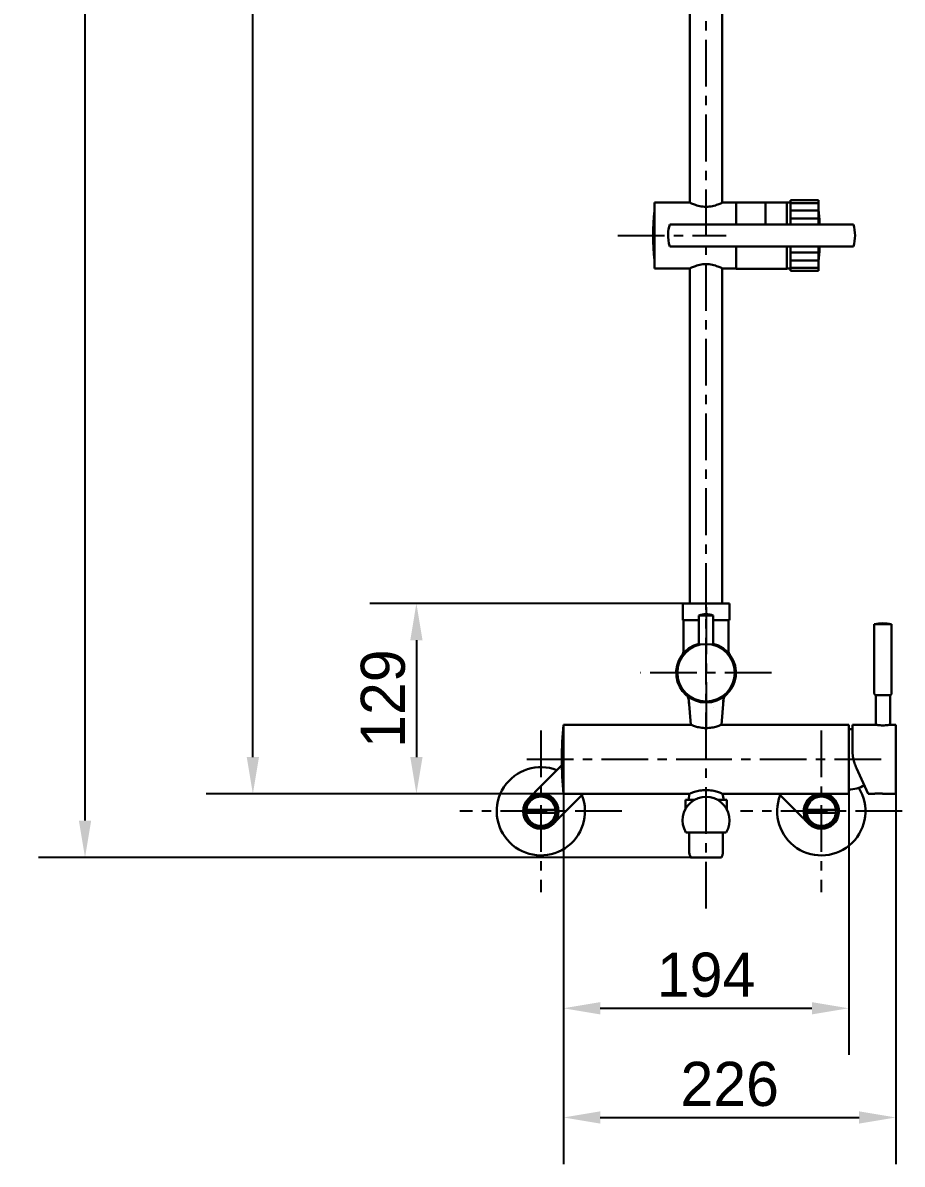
# Model space of a CAD drawing. Header units: millimetres. Extents: x 577 to 7172, y 252 to 2707.
# Drawn here: x 4577 to 5175, y 252 to 1028 of the extents above; entities that cross this region are included whole.
import ezdxf

# ---------------------------------------------------------------- set-up
doc = ezdxf.new("R2010")
doc.units = ezdxf.units.MM
doc.header["$MEASUREMENT"] = 0
doc.linetypes.add('CENTER', pattern=[50.8, 31.75, -6.35, 6.35, -6.35])
doc.layers.add('외형선(ISO)', color=7, linetype='Continuous', lineweight=30)
doc.layers.add('치수(ISO)', color=7, linetype='Continuous', lineweight=25)
doc.layers.add('중심 표식(ISO)', color=1, linetype='CENTER', lineweight=25, true_color=0xff0000)
doc.layers.add('중심선(ISO)', color=1, linetype='CENTER', lineweight=25, true_color=0xff0000)
doc.styles.add('굴림', font='')
doc.styles.get('굴림').set_extended_font_data('援대┝')
doc.dimstyles.new('기본값 (ISO)', dxfattribs={"dimscale": 10, "dimtxt": 3, "dimasz": 2.5, "dimexe": 3.175, "dimexo": 0, "dimgap": 0.762, "dimtad": 1, "dimtoh": 1, "dimdec": 0, "dimzin": 1, "dimdsep": 46, "dimtxsty": '굴림', "dimcen": 0.5, "dimazin": 0, "dimtfac": 1, "dimtdec": 4, "dimtix": 1, "dimtmove": 1, "dimatfit": 3, "dimfxl": 1, "dimtolj": 1, "dimtzin": 1, "dimarcsym": 0})

# ---------------------------------------------------------------- blocks, each defined once
blk = doc.blocks.new('*D4')
at = {"layer": 'Defpoints', "color": 0}
for p in [(4944.61, 503.67), (5138.61, 503.67), (5138.61, 357.9)]:
    blk.add_point(p, dxfattribs=at)
at = {"layer": '치수(ISO)', "color": 0, "lineweight": -2}
for p, q in [((4944.61, 503.67), (4944.61, 326.15)), ((5138.61, 503.67), (5138.61, 326.15)), ((4969.61, 357.9), (5113.61, 357.9))]:
    blk.add_line(p, q, dxfattribs=at)
at = {"layer": '치수(ISO)', "color": 0}
for points in [[(4969.61, 362.07), (4969.61, 353.73), (4944.61, 357.9)], [(5113.61, 353.73), (5113.61, 362.07), (5138.61, 357.9)]]:
    blk.add_solid(points, dxfattribs=at)
at = {"layer": '치수(ISO)', "color": 0, "insert": (5041.61, 380.52), "char_height": 30, "attachment_point": 5, "style": '굴림'}
blk.add_mtext('\\A1;194', dxfattribs=at)
blk = doc.blocks.new('*D7')
at = {"layer": 'Defpoints', "color": 0}
for p in [(4619.26, 1788.11), (5041.61, 1788.11), (5031.12, 460.47)]:
    blk.add_point(p, dxfattribs=at)
at = {"layer": '치수(ISO)', "color": 0, "lineweight": -2}
for p, q in [((5041.61, 1788.11), (4587.51, 1788.11)), ((4619.26, 485.47), (4619.26, 1763.11)), ((5031.12, 460.47), (4587.51, 460.47))]:
    blk.add_line(p, q, dxfattribs=at)
at = {"layer": '치수(ISO)', "color": 0}
for points in [[(4623.43, 1763.11), (4615.09, 1763.11), (4619.26, 1788.11)], [(4615.09, 485.47), (4623.43, 485.47), (4619.26, 460.47)]]:
    blk.add_solid(points, dxfattribs=at)
at = {"layer": '치수(ISO)', "color": 0, "insert": (4596.64, 1124.29), "char_height": 30, "attachment_point": 5, "rotation": 90, "style": '굴림'}
blk.add_mtext('\\A1;1328', dxfattribs=at)
blk = doc.blocks.new('*D8')
at = {"layer": 'Defpoints', "color": 0}
for p in [(4733.39, 1788.11), (5041.61, 1788.11), (4944.61, 503.67)]:
    blk.add_point(p, dxfattribs=at)
at = {"layer": '치수(ISO)', "color": 0, "lineweight": -2}
for p, q in [((5041.61, 1788.11), (4701.64, 1788.11)), ((4733.39, 528.67), (4733.39, 1763.11)), ((4944.61, 503.67), (4701.64, 503.67))]:
    blk.add_line(p, q, dxfattribs=at)
at = {"layer": '치수(ISO)', "color": 0}
for points in [[(4737.56, 1763.11), (4729.23, 1763.11), (4733.39, 1788.11)], [(4729.23, 528.67), (4737.56, 528.67), (4733.39, 503.67)]]:
    blk.add_solid(points, dxfattribs=at)
at = {"layer": '치수(ISO)', "color": 0, "insert": (4710.77, 1145.89), "char_height": 30, "attachment_point": 5, "rotation": 90, "style": '굴림'}
blk.add_mtext('\\A1;1284', dxfattribs=at)
blk = doc.blocks.new('*D10')
at = {"layer": 'Defpoints', "color": 0}
for p in [(4944.61, 503.67), (5170.71, 503.67), (5170.71, 283.67)]:
    blk.add_point(p, dxfattribs=at)
at = {"layer": '치수(ISO)', "color": 0, "lineweight": -2}
for p, q in [((4944.61, 503.67), (4944.61, 251.92)), ((5170.71, 503.67), (5170.71, 251.92)), ((4969.61, 283.67), (5145.71, 283.67))]:
    blk.add_line(p, q, dxfattribs=at)
at = {"layer": '치수(ISO)', "color": 0}
for points in [[(4969.61, 287.84), (4969.61, 279.51), (4944.61, 283.67)], [(5145.71, 279.51), (5145.71, 287.84), (5170.71, 283.67)]]:
    blk.add_solid(points, dxfattribs=at)
at = {"layer": '치수(ISO)', "color": 0, "insert": (5057.66, 306.29), "char_height": 30, "attachment_point": 5, "style": '굴림'}
blk.add_mtext('\\A1;226', dxfattribs=at)
blk = doc.blocks.new('*D13')
at = {"layer": 'Defpoints', "color": 0}
for p in [(5025.74, 633.11), (4844.61, 503.67), (4944.61, 503.67)]:
    blk.add_point(p, dxfattribs=at)
at = {"layer": '치수(ISO)', "color": 0, "lineweight": -2}
for p, q in [((5025.74, 633.11), (4812.86, 633.11)), ((4844.61, 608.11), (4844.61, 528.67)), ((4944.61, 503.67), (4812.86, 503.67))]:
    blk.add_line(p, q, dxfattribs=at)
at = {"layer": '치수(ISO)', "color": 0}
for points in [[(4848.78, 608.11), (4840.45, 608.11), (4844.61, 633.11)], [(4840.45, 528.67), (4848.78, 528.67), (4844.61, 503.67)]]:
    blk.add_solid(points, dxfattribs=at)
at = {"layer": '치수(ISO)', "color": 0, "insert": (4821.99, 568.39), "char_height": 30, "attachment_point": 5, "rotation": 90, "style": '굴림'}
blk.add_mtext('\\A1;129', dxfattribs=at)

msp = doc.modelspace()

# ---------------------------------------------------------------- linework, layer by layer
at = {"layer": '외형선(ISO)'}
for p, q in [((5030.61, 905.59), (5030.61, 1205.68)), ((5052.61, 905.59), (5052.61, 1205.68)), ((5006.61, 860.71), (5006.61, 905.71)), ((5006.61, 905.71), (5030.37, 905.71)), ((5052.87, 905.71), (5076.61, 905.71)), ((5062.11, 905.54), (5096.61, 905.54)), ((5076.61, 905.71), (5076.61, 905.54)), ((5082.11, 905.71), (5082.11, 890.71)), ((5099.11, 905.71), (5082.11, 905.71)), ((5118.11, 907.33), (5099.11, 907.33)), ((5099.11, 905.26), (5099.11, 907.33)), ((5099.11, 900.19), (5099.11, 905.26)), ((5099.11, 905.26), (5118.11, 905.26)), ((5118.11, 900.19), (5099.11, 900.19)), ((5099.11, 894.77), (5099.11, 900.19)), ((5118.11, 905.26), (5118.11, 907.33)), ((5118.11, 900.19), (5118.11, 905.26)), ((5118.11, 894.77), (5118.11, 900.19)), ((5099.11, 890.71), (5099.11, 894.77)), ((5099.11, 894.77), (5118.11, 894.77)), ((5118.11, 890.71), (5118.11, 894.77)), ((5016.86, 890.71), (5059.86, 890.71)), ((5059.86, 890.71), (5098.86, 890.71)), ((5059.86, 875.71), (5016.86, 875.71)), ((5098.86, 875.71), (5059.86, 875.71)), ((5099.11, 871.66), (5099.11, 875.71)), ((5118.11, 871.66), (5099.11, 871.66)), ((5099.11, 866.24), (5099.11, 871.66)), ((5118.11, 871.66), (5118.11, 875.71)), ((5118.11, 866.24), (5118.11, 871.66)), ((5099.11, 861.17), (5099.11, 866.24)), ((5099.11, 866.24), (5118.11, 866.24)), ((5118.11, 861.17), (5118.11, 866.24)), ((5006.61, 860.71), (5030.37, 860.71)), ((5030.61, 633.11), (5030.61, 860.84)), ((5052.61, 633.11), (5052.61, 860.84)), ((5052.87, 860.71), (5062.11, 860.71)), ((5096.61, 860.54), (5062.11, 860.54)), ((5099.11, 860.71), (5096.61, 860.71)), ((5118.11, 861.17), (5099.11, 861.17)), ((5099.11, 859.1), (5099.11, 861.17)), ((5099.11, 859.1), (5118.11, 859.1)), ((5118.11, 859.1), (5118.11, 861.17)), ((5025.74, 633.11), (5025.74, 621.77)), ((5057.49, 633.11), (5025.74, 633.11)), ((5057.49, 621.77), (5057.49, 633.11)), ((5036.76, 621.77), (5025.74, 621.77)), ((5026.36, 621.77), (5026.36, 601.14)), ((5036.76, 624.97), (5046.46, 624.97)), ((5036.76, 604.86), (5036.76, 624.97)), ((5046.46, 604.86), (5046.46, 624.97)), ((5057.49, 621.77), (5046.46, 621.77)), ((5056.86, 621.77), (5056.86, 601.14)), ((5167.72, 618.96), (5156.02, 618.96)), ((5156.02, 618.96), (5156.02, 571.89)), ((5167.72, 618.96), (5167.72, 571.89)), ((5031.21, 550.67), (5029.88, 567.38)), ((5052.01, 550.67), (5053.35, 567.39)), ((5053.32, 569.39), (5053.32, 569.39)), ((5157.02, 570.8), (5157.02, 550.67)), ((5166.72, 570.8), (5166.72, 550.67)), ((5046.94, 562.26), (5046.94, 562.26)), ((4944.61, 550.67), (4944.61, 503.67)), ((4944.61, 550.67), (5031.21, 550.67)), ((5052.01, 550.67), (5138.61, 550.67)), ((5138.61, 550.67), (5138.61, 503.67)), ((5141.11, 550.67), (5141.11, 533.74)), ((5141.11, 550.67), (5157.02, 550.67)), ((5166.72, 550.67), (5170.71, 550.67)), ((5170.71, 550.67), (5170.71, 503.67)), ((4925.87, 505.4), (4943.55, 523.08)), ((5143.85, 521.21), (5151.91, 503.67)), ((4925.87, 505.4), (4925.48, 505.02)), ((4958.08, 503.67), (4942.84, 488.43)), ((4944.61, 503.67), (5030.41, 503.67)), ((5027.61, 499.67), (5028.25, 499.67)), ((5027.61, 499.67), (5027.61, 493.42)), ((5028.25, 499.67), (5033.87, 499.67)), ((5030.41, 503.67), (5029.61, 499.67)), ((5054.98, 499.67), (5049.36, 499.67)), ((5052.81, 503.67), (5138.61, 503.67)), ((5052.81, 503.67), (5053.61, 499.67)), ((5054.98, 499.67), (5055.61, 499.67)), ((5055.61, 499.67), (5055.61, 493.42)), ((5091.14, 503.67), (5106.38, 488.43)), ((5151.91, 503.67), (5155.61, 503.67)), ((5162.31, 503.67), (5170.71, 503.67)), ((4919.31, 492.82), (4939.21, 492.82)), ((4919.31, 490.82), (4939.21, 490.82)), ((5129.92, 492.82), (5110.02, 492.82)), ((5129.92, 490.82), (5110.02, 490.82)), ((4942.84, 488.43), (4942.46, 488.04)), ((5106.38, 488.43), (5106.77, 488.04)), ((5055.35, 477.47), (5027.88, 477.47)), ((5031.12, 460.47), (5052.11, 460.47))]:
    msp.add_line(p, q, dxfattribs=at)
for centre, radius in [((5041.61, 585.97), 19.5), ((4929.26, 491.82), 12)]:
    msp.add_circle(centre, radius, dxfattribs=at)
for centre, radius, start, end in [((5152.36, 883.21), 146.72, 173.41949, 186.58051), ((4972.35, 883.21), 146.72, 2.93001, 6.58051), ((5116.07, 883.21), 26.85, 343.7798, 16.2202), ((4972.35, 883.21), 146.72, 353.41949, 357.06999), ((5041.61, 612), 13.85, 69.49872, 110.50128), ((5161.87, 591.52), 28.05, 77.96333, 102.03667), ((5041.61, 585.97), 20.3, 103.82259, 76.17741), ((5021.36, 601.14), 5, 323.50693, 359.99691), ((5061.86, 601.14), 5, 180, 216.83214), ((5047.61, 568.1), 17.86, 179.69341, 191.51419), ((5047.61, 568.1), 17.86, 175.60411, 175.607), ((5035.62, 568.1), 17.86, 348.48581, 0.29405), ((5035.62, 568.1), 17.86, 4.39536, 4.39589), ((5196.52, 527.17), 253, 174.67038, 185.32962), ((5138.61, 526.01), 21.67, 83.37419, 90), ((4929.26, 491.82), 30, 68.57818, 21.42182), ((5119.97, 491.82), 30, 158.57818, 32.09606), ((5138.61, 528.34), 21.67, 270, 299.40638), ((4929.26, 491.82), 10, 150.53653, 161.47493), ((4929.26, 491.82), 10, 130.23397, 139.65469), ((4929.26, 491.82), 10, 108.55875, 119.59194), ((4929.26, 491.82), 10, 84.10378, 96.01076), ((4929.26, 491.82), 10, 59.63303, 71.19961), ((4929.26, 491.82), 10, 18.7957, 49.37817), ((5041.61, 485.67), 16, 329.1695, 210.8305), ((5119.97, 491.82), 12, 98.90555, 81.09445), ((5119.97, 491.82), 10, 130.62183, 161.2043), ((5119.97, 491.82), 10, 108.80039, 120.36697), ((5119.97, 491.82), 10, 83.98924, 95.89622), ((5119.97, 491.82), 10, 60.40806, 71.44125), ((5119.97, 491.82), 10, 40.34531, 49.76603), ((5119.97, 491.82), 10, 18.52507, 29.46347), ((4929.26, 491.82), 10, 174.00514, 174.26083), ((4929.26, 491.82), 10, 185.73917, 185.9712), ((4929.26, 491.82), 10, 353.99092, 354.26083), ((4929.26, 491.82), 10, 5.73917, 5.88343), ((5119.97, 491.82), 10, 174.11657, 174.26083), ((5119.97, 491.82), 10, 185.73917, 186.00908), ((5119.97, 491.82), 10, 5.73917, 5.99486), ((5119.97, 491.82), 10, 354.0288, 354.26083), ((4929.26, 491.82), 10, 198.41127, 209.60576), ((4929.26, 491.82), 10, 220.62226, 229.51107), ((4929.26, 491.82), 10, 240.03282, 251.85974), ((4929.26, 491.82), 10, 264.0815, 275.82094), ((4929.26, 491.82), 10, 288.47867, 299.62158), ((4929.26, 491.82), 10, 310.36534, 319.65919), ((4929.26, 491.82), 10, 330.416, 341.47932), ((5119.97, 491.82), 10, 198.52068, 209.584), ((5119.97, 491.82), 10, 220.34081, 229.63466), ((5119.97, 491.82), 10, 240.37842, 251.52133), ((5119.97, 491.82), 10, 264.17906, 275.9185), ((5119.97, 491.82), 10, 288.14026, 299.96718), ((5119.97, 491.82), 10, 310.48893, 319.37774), ((5119.97, 491.82), 10, 330.39424, 341.58873)]:
    msp.add_arc(centre, radius, start, end, dxfattribs=at)
for points, degree, knots in [([(5041.62, 902.7), (5040.9, 902.7), (5040.16, 902.74), (5038.69, 902.91), (5037.97, 903.03), (5035.9, 903.48), (5034.65, 903.89), (5032.68, 904.63), (5031.82, 905.02), (5030.66, 905.56), (5030.37, 905.71), (5030.37, 905.71)], 3, [-6.91903, -6.91903, -6.91903, -6.91903, -6.702515, -6.702515, -6.486, -6.486, -6.052971, -6.052971, -5.621122, -5.621122, -5.189553, -5.189553, -5.189553, -5.189553]), ([(5052.87, 905.71), (5052.87, 905.71), (5052.58, 905.56), (5051.42, 905.02), (5050.56, 904.63), (5048.59, 903.89), (5047.34, 903.48), (5045.27, 903.03), (5044.55, 902.91), (5043.08, 902.74), (5042.34, 902.7), (5041.62, 902.7)], 3, [5.189553, 5.189553, 5.189553, 5.189553, 5.621122, 5.621122, 6.052971, 6.052971, 6.486, 6.486, 6.702515, 6.702515, 6.91903, 6.91903, 6.91903, 6.91903]), ([(5062.11, 905.54), (5062.11, 904.64), (5062.11, 903.56), (5062.11, 901.06), (5062.11, 899.63), (5062.11, 897.28), (5062.11, 896.46), (5062.11, 893.58), (5062.11, 892.83), (5062.11, 891.62), (5062.11, 891.31), (5062.11, 890.93), (5062.11, 890.82), (5062.11, 890.73), (5062.11, 890.72), (5062.11, 890.72)], 3, [0, 0, 0, 0, 0.559965, 0.559965, 1.135987, 1.135987, 1.427532, 1.427532, 2.129321, 2.129321, 2.461686, 2.461686, 2.696263, 2.696263, 2.827737, 2.827737, 2.827737, 2.827737]), ([(5096.61, 905.54), (5096.61, 903.77), (5096.61, 901.18), (5096.61, 897.97), (5096.61, 896.47), (5096.61, 894.84), (5096.61, 893.14), (5096.61, 892.28), (5096.61, 891.48), (5096.61, 891.06), (5096.61, 890.83), (5096.61, 890.71), (5096.61, 890.71)], 3, [2.854881, 2.854881, 2.854881, 2.854881, 12.943777, 12.943777, 12.943777, 17.658359, 17.658359, 17.658359, 20.620588, 20.620588, 20.620588, 22.325343, 22.325343, 22.325343, 22.325343]), ([(5016.86, 875.71), (5016.04, 878.5), (5015.69, 881.46), (5015.9, 886.5), (5016.26, 888.65), (5016.86, 890.71)], 3, [0, 0, 0, 0, 0.870698, 0.870698, 1.514809, 1.514809, 1.514809, 1.514809]), ([(5098.86, 890.71), (5101.56, 890.71), (5106.96, 890.71), (5113.57, 890.71), (5118.67, 890.71), (5122.45, 890.71), (5126.02, 890.71), (5129.31, 890.71), (5132.29, 890.71), (5134.89, 890.71), (5137.1, 890.71), (5139.42, 890.71), (5141.34, 890.71), (5141.86, 890.71), (5141.86, 890.71)], 3, [-67.544135, -67.544135, -67.544135, -67.544135, -59.439528, -51.334921, -46.990468, -42.646015, -38.209041, -33.772068, -29.335094, -24.898121, -20.553668, -16.209214, -8.104607, 0, 0, 0, 0]), ([(5062.11, 875.71), (5062.11, 875.7), (5062.11, 875.65), (5062.11, 875.2), (5062.11, 874.9), (5062.11, 873.96), (5062.11, 873.39), (5062.11, 871.4), (5062.11, 869.68), (5062.11, 866.51), (5062.11, 865.07), (5062.11, 862.54), (5062.11, 861.45), (5062.11, 860.54)], 3, [0.028818, 0.028818, 0.028818, 0.028818, 0.144873, 0.144873, 0.238857, 0.238857, 0.380574, 0.380574, 1.797635, 1.797635, 3.199683, 3.199683, 4.562599, 4.562599, 4.562599, 4.562599]), ([(5096.61, 875.71), (5096.61, 875.71), (5096.61, 875.34), (5096.61, 874.65), (5096.61, 874.25), (5096.61, 873.75), (5096.61, 873.24), (5096.61, 869.71), (5096.61, 866.39), (5096.61, 863.79), (5096.61, 862.53), (5096.61, 861.44), (5096.61, 860.54)], 3, [39.621596, 39.621596, 39.621596, 39.621596, 42.586205, 42.586205, 42.586205, 44.340124, 44.340124, 44.340124, 54.489208, 54.489208, 54.489208, 59.430219, 59.430219, 59.430219, 59.430219]), ([(5141.86, 875.71), (5141.86, 875.71), (5141.34, 875.71), (5139.42, 875.71), (5137.1, 875.71), (5134.89, 875.71), (5132.29, 875.71), (5129.31, 875.71), (5126.02, 875.71), (5122.45, 875.71), (5118.67, 875.71), (5113.57, 875.71), (5106.96, 875.71), (5101.56, 875.71), (5098.86, 875.71)], 3, [0, 0, 0, 0, 8.104607, 16.209214, 20.553668, 24.898121, 29.335094, 33.772068, 38.209041, 42.646015, 46.990468, 51.334921, 59.439528, 67.544135, 67.544135, 67.544135, 67.544135]), ([(5030.62, 860.84), (5030.45, 860.76), (5030.37, 860.71), (5030.37, 860.71), (5030.66, 860.86), (5031.82, 861.41), (5032.68, 861.8), (5034.65, 862.54), (5035.9, 862.95), (5037.97, 863.4), (5038.69, 863.52), (5040.16, 863.69), (5040.9, 863.73), (5041.62, 863.73)], 3, [4.959534, 4.959534, 4.959534, 4.959534, 5.189272, 5.189272, 5.621122, 5.621122, 6.052971, 6.052971, 6.486, 6.486, 6.702515, 6.702515, 6.91903, 6.91903, 6.91903, 6.91903]), ([(5041.62, 863.73), (5042.34, 863.73), (5043.08, 863.69), (5044.55, 863.52), (5045.27, 863.4), (5047.34, 862.95), (5048.59, 862.54), (5050.56, 861.8), (5051.42, 861.41), (5052.58, 860.86), (5052.87, 860.71), (5052.87, 860.71), (5052.78, 860.76), (5052.61, 860.84)], 3, [0, 0, 0, 0, 0.216515, 0.216515, 0.43303, 0.43303, 0.866059, 0.866059, 1.297908, 1.297908, 1.729757, 1.729757, 1.964477, 1.964477, 1.964477, 1.964477]), ([(5029.88, 567.38), (5029.84, 567.92), (5029.7, 568.45), (5029.29, 569.43), (5029, 569.89), (5028.58, 570.37), (5028.5, 570.45), (5028.39, 570.56), (5028.35, 570.59), (5028.3, 570.65), (5028.28, 570.67), (5028.25, 570.69), (5028.24, 570.7), (5028.22, 570.72), (5028.22, 570.72), (5028.21, 570.73), (5028.2, 570.73), (5028.2, 570.74)], 3, [0, 0, 0, 0, 0.1609546, 0.1609546, 0.3200142, 0.3200142, 0.3514599, 0.3514599, 0.3672886, 0.3672886, 0.3753202, 0.3753202, 0.3794957, 0.3794957, 0.3817049, 0.3817049, 0.3840148, 0.3840148, 0.3840148, 0.3840148]), ([(5029.95, 566.47), (5029.94, 566.51), (5029.94, 566.56), (5029.9, 566.92), (5029.87, 567.24), (5029.86, 567.56)], 3, [3.5202164, 3.5202164, 3.5202164, 3.5202164, 3.5322289, 3.5322289, 3.62299, 3.62299, 3.62299, 3.62299]), ([(5053.37, 567.54), (5053.35, 567.23), (5053.33, 566.91), (5053.29, 566.56), (5053.28, 566.51), (5053.28, 566.47)], 3, [2.258866, 2.258866, 2.258866, 2.258866, 2.3479729, 2.3479729, 2.3599854, 2.3599854, 2.3599854, 2.3599854]), ([(5054.43, 570.11), (5054.1, 569.7), (5053.84, 569.24), (5053.49, 568.31), (5053.39, 567.85), (5053.35, 567.39)], 3, [0, 0, 0, 0, 0.1562747, 0.1562747, 0.2960222, 0.2960222, 0.2960222, 0.2960222]), ([(5055, 570.71), (5055, 570.71), (5055, 570.71), (5055, 570.71), (5054.99, 570.71), (5054.98, 570.69), (5054.97, 570.68), (5054.94, 570.66), (5054.93, 570.65), (5054.88, 570.61), (5054.85, 570.57), (5054.75, 570.48), (5054.69, 570.41), (5054.56, 570.27), (5054.49, 570.19), (5054.43, 570.11)], 3, [0.58683906, 0.58683906, 0.58683906, 0.58683906, 0.58700626, 0.58700626, 0.59547332, 0.59547332, 0.60245471, 0.60245471, 0.60946524, 0.60946524, 0.62352004, 0.62352004, 0.65123915, 0.65123915, 0.68198121, 0.68198121, 0.68198121, 0.68198121]), ([(5055, 570.72), (5055, 570.71), (5054.99, 570.7), (5054.97, 570.68), (5054.96, 570.68), (5054.94, 570.66), (5054.93, 570.65), (5054.86, 570.58), (5054.8, 570.53), (5054.69, 570.41), (5054.64, 570.36), (5054.53, 570.24), (5054.48, 570.17), (5054.43, 570.11)], 3, [0.1523485, 0.1523485, 0.1523485, 0.1523485, 0.16347487, 0.16347487, 0.16935591, 0.16935591, 0.17523744, 0.17523744, 0.19928232, 0.19928232, 0.2225922, 0.2225922, 0.24741596, 0.24741596, 0.24741596, 0.24741596]), ([(5157.02, 570.8), (5156.9, 570.81), (5156.78, 570.84), (5156.57, 570.93), (5156.47, 571), (5156.3, 571.15), (5156.22, 571.25), (5156.1, 571.45), (5156.06, 571.56), (5156.03, 571.74), (5156.02, 571.82), (5156.02, 571.89)], 3, [0, 0, 0, 0, 0.0354389, 0.0354389, 0.0702985, 0.0702985, 0.105178, 0.105178, 0.1400555, 0.1400555, 0.1618252, 0.1618252, 0.1618252, 0.1618252]), ([(5161.87, 570.8), (5161.53, 570.8), (5161.2, 570.8), (5160.56, 570.8), (5160.26, 570.8), (5159.68, 570.8), (5159.4, 570.8), (5158.88, 570.8), (5158.64, 570.8), (5158.19, 570.8), (5158, 570.8), (5157.65, 570.8), (5157.5, 570.8), (5157.26, 570.8), (5157.17, 570.8), (5157.05, 570.8), (5157.02, 570.8), (5157.02, 570.8), (5157.02, 570.8), (5157.02, 570.8)], 3, [0, 0, 0, 0, 0.1010723, 0.1010723, 0.1955882, 0.1955882, 0.2900884, 0.2900884, 0.3845856, 0.3845856, 0.4790807, 0.4790807, 0.5735755, 0.5735755, 0.6680476, 0.6680476, 0.7624438, 0.7624438, 0.7625217, 0.7625217, 0.7625217, 0.7625217]), ([(5166.72, 570.8), (5166.72, 570.8), (5166.69, 570.8), (5166.57, 570.8), (5166.48, 570.8), (5166.24, 570.8), (5166.09, 570.8), (5165.74, 570.8), (5165.54, 570.8), (5165.1, 570.8), (5164.86, 570.8), (5164.4, 570.8), (5164.19, 570.8), (5163.64, 570.8), (5163.3, 570.8), (5162.59, 570.8), (5162.23, 570.8), (5161.87, 570.8)], 3, [0.7628258, 0.7628258, 0.7628258, 0.7628258, 0.8571678, 0.8571678, 0.9516411, 0.9516411, 1.046099, 1.046099, 1.1405433, 1.1405433, 1.2349754, 1.2349754, 1.3075002, 1.3075002, 1.41635, 1.41635, 1.5252161, 1.5252161, 1.5252161, 1.5252161]), ([(5167.72, 571.89), (5167.72, 571.77), (5167.7, 571.65), (5167.62, 571.43), (5167.57, 571.32), (5167.43, 571.14), (5167.34, 571.06), (5167.15, 570.92), (5167.04, 570.87), (5166.86, 570.82), (5166.79, 570.81), (5166.72, 570.8)], 3, [0, 0, 0, 0, 0.0354265, 0.0354265, 0.0702827, 0.0702827, 0.1051601, 0.1051601, 0.1400382, 0.1400382, 0.1618253, 0.1618253, 0.1618253, 0.1618253]), ([(5052.01, 550.67), (5052.01, 550.67), (5051.74, 550.55), (5050.64, 550.11), (5049.82, 549.8), (5047.97, 549.22), (5046.82, 548.91), (5044.29, 548.47), (5042.91, 548.34), (5041.61, 548.34), (5040.31, 548.34), (5038.93, 548.47), (5036.39, 548.92), (5035.24, 549.23), (5033.4, 549.81), (5032.58, 550.12), (5031.49, 550.55), (5031.21, 550.67), (5031.21, 550.67)], 3, [-1.575868, -1.575868, -1.575868, -1.575868, -1.178146, -1.178146, -0.780424, -0.780424, -0.390212, -0.390212, 0, 0, 0, 0.391431, 0.391431, 0.782862, 0.782862, 1.17936, 1.17936, 1.575857, 1.575857, 1.575857, 1.575857]), ([(5161.87, 550.17), (5161.26, 550.17), (5160.61, 550.2), (5159.41, 550.29), (5158.87, 550.36), (5158.01, 550.49), (5157.64, 550.55), (5157.14, 550.65), (5157.02, 550.67), (5157.02, 550.67)], 3, [0.0000001, 0.0000001, 0.0000001, 0.0000001, 0.1832667, 0.1832667, 0.3665334, 0.3665334, 0.5497883, 0.5497883, 0.7330417, 0.7330417, 0.7330417, 0.7330417]), ([(5166.72, 550.67), (5166.72, 550.67), (5166.6, 550.65), (5166.1, 550.55), (5165.73, 550.49), (5164.87, 550.36), (5164.32, 550.29), (5163.13, 550.2), (5162.48, 550.17), (5161.87, 550.17)], 3, [2.1991316, 2.1991316, 2.1991316, 2.1991316, 2.382385, 2.382385, 2.56564, 2.56564, 2.7489067, 2.7489067, 2.9321734, 2.9321734, 2.9321734, 2.9321734]), ([(5141.11, 533.74), (5141.11, 533.49), (5141.12, 533.24), (5141.12, 532.98), (5141.13, 532.73), (5141.14, 532.48), (5141.15, 532.23), (5141.16, 531.97), (5141.18, 531.72), (5141.2, 531.47), (5141.22, 531.22), (5141.24, 530.96), (5141.27, 530.71), (5141.29, 530.46), (5141.32, 530.21), (5141.35, 529.96), (5141.39, 529.7), (5141.42, 529.45), (5141.46, 529.2), (5141.5, 528.95), (5141.54, 528.7), (5141.58, 528.45), (5141.63, 528.2), (5141.68, 527.95), (5141.73, 527.7), (5141.78, 527.45), (5141.83, 527.2), (5141.89, 526.95), (5141.95, 526.71), (5142.01, 526.46), (5142.07, 526.21), (5142.14, 525.97), (5142.2, 525.72), (5142.27, 525.48), (5142.34, 525.23), (5142.42, 524.99), (5142.49, 524.75), (5142.57, 524.5), (5142.65, 524.26), (5142.73, 524.02), (5142.81, 523.78), (5142.9, 523.54), (5142.99, 523.31), (5143.07, 523.07), (5143.16, 522.83), (5143.26, 522.6), (5143.35, 522.36), (5143.45, 522.13), (5143.55, 521.9), (5143.65, 521.67), (5143.75, 521.44), (5143.85, 521.21)], 3, [0, 0, 0, 0, 0.782932, 0.782932, 0.782932, 1.561101, 1.561101, 1.561101, 2.335223, 2.335223, 2.335223, 3.105982, 3.105982, 3.105982, 3.874033, 3.874033, 3.874033, 4.640001, 4.640001, 4.640001, 5.404481, 5.404481, 5.404481, 6.168032, 6.168032, 6.168032, 6.931183, 6.931183, 6.931183, 7.694422, 7.694422, 7.694422, 8.458203, 8.458203, 8.458203, 9.222937, 9.222937, 9.222937, 9.988995, 9.988995, 9.988995, 10.756707, 10.756707, 10.756707, 11.526356, 11.526356, 11.526356, 12.298185, 12.298185, 12.298185, 13.072391, 13.072391, 13.072391, 13.072391]), ([(4920.77, 500.3), (4920.81, 500.34), (4920.82, 500.35), (4921.28, 500.81), (4922.11, 501.64), (4923.74, 503.27), (4924.63, 504.16), (4925.48, 505.02)], 3, [-0.7465876, -0.7465876, -0.7465876, -0.7465876, -0.727422, -0.727422, -0.3648581, -0.3648581, 0, 0, 0, 0]), ([(5052.81, 503.67), (5052.81, 503.67), (5052.5, 503.82), (5051.28, 504.31), (5050.37, 504.66), (5048.36, 505.3), (5047.13, 505.63), (5044.44, 506.11), (5042.99, 506.24), (5041.61, 506.24), (5040.23, 506.24), (5038.75, 506.11), (5036.04, 505.62), (5034.8, 505.28), (5032.8, 504.64), (5031.92, 504.3), (5030.72, 503.81), (5030.41, 503.67), (5030.41, 503.67)], 3, [-1.675496, -1.675496, -1.675496, -1.675496, -1.249192, -1.249192, -0.822889, -0.822889, -0.411445, -0.411445, 0, 0, 0, 0.416575, 0.416575, 0.83315, 0.83315, 1.25427, 1.25427, 1.67539, 1.67539, 1.67539, 1.67539]), ([(4921.34, 483.9), (4920.34, 484.89), (4919.54, 486.08), (4918.98, 487.37), (4918.37, 488.77), (4918.06, 490.29), (4918.06, 491.82), (4918.06, 493.34), (4918.37, 494.87), (4918.98, 496.27), (4919.54, 497.56), (4920.34, 498.74), (4921.34, 499.74), (4922.33, 500.73), (4923.52, 501.54), (4924.81, 502.1), (4926.21, 502.7), (4927.73, 503.02), (4929.26, 503.02), (4930.78, 503.02), (4932.31, 502.7), (4933.71, 502.1), (4935, 501.54), (4936.18, 500.73), (4937.18, 499.74)], 3, [35.184947, 35.184947, 35.184947, 35.184947, 39.406791, 39.406791, 39.406791, 43.981185, 43.981185, 43.981185, 48.55558, 48.55558, 48.55558, 52.777423, 52.777423, 52.777423, 56.999266, 56.999266, 56.999266, 61.57366, 61.57366, 61.57366, 66.148054, 66.148054, 66.148054, 70.369898, 70.369898, 70.369898, 70.369898]), ([(4920.55, 496.74), (4920.67, 496.95), (4920.8, 497.15), (4921.15, 497.68), (4921.38, 497.99), (4921.64, 498.29)], 3, [1.3008804, 1.3008804, 1.3008804, 1.3008804, 1.3734264, 1.3734264, 1.4909563, 1.4909563, 1.4909563, 1.4909563]), ([(4937.18, 499.74), (4938.17, 498.74), (4938.98, 497.56), (4939.54, 496.27), (4940.14, 494.87), (4940.46, 493.34), (4940.46, 491.82), (4940.46, 490.29), (4940.14, 488.77), (4939.54, 487.37), (4938.98, 486.08), (4938.17, 484.89), (4937.18, 483.9), (4936.18, 482.9), (4935, 482.1), (4933.71, 481.54), (4932.31, 480.93), (4930.78, 480.62), (4929.26, 480.62), (4927.73, 480.62), (4926.21, 480.93), (4924.81, 481.54), (4923.52, 482.1), (4922.33, 482.9), (4921.34, 483.9)], 3, [0, 0, 0, 0, 4.221843, 4.221843, 4.221843, 8.796237, 8.796237, 8.796237, 13.370631, 13.370631, 13.370631, 17.592474, 17.592474, 17.592474, 21.814317, 21.814317, 21.814317, 26.388711, 26.388711, 26.388711, 30.963105, 30.963105, 30.963105, 35.184947, 35.184947, 35.184947, 35.184947]), ([(4922.8, 499.45), (4923.07, 499.68), (4923.35, 499.9), (4923.86, 500.24), (4924.09, 500.38), (4924.32, 500.51)], 3, [1.655504, 1.655504, 1.655504, 1.655504, 1.761794, 1.761794, 1.841373, 1.841373, 1.841373, 1.841373]), ([(4926.08, 501.3), (4926.39, 501.41), (4926.72, 501.5), (4927.43, 501.66), (4927.82, 501.72), (4928.21, 501.76)], 3, [2.034113, 2.034113, 2.034113, 2.034113, 2.1345506, 2.1345506, 2.2533591, 2.2533591, 2.2533591, 2.2533591]), ([(4930.29, 501.77), (4930.6, 501.73), (4930.91, 501.69), (4931.64, 501.54), (4932.07, 501.43), (4932.48, 501.29)], 3, [0.1030355, 0.1030355, 0.1030355, 0.1030355, 0.1969903, 0.1969903, 0.3284386, 0.3284386, 0.3284386, 0.3284386]), ([(4934.31, 500.45), (4934.48, 500.35), (4934.64, 500.25), (4935.14, 499.92), (4935.46, 499.67), (4935.77, 499.41)], 3, [0.5304724, 0.5304724, 0.5304724, 0.5304724, 0.5873386, 0.5873386, 0.7095951, 0.7095951, 0.7095951, 0.7095951]), ([(5112.05, 499.74), (5111.05, 498.74), (5110.25, 497.56), (5109.69, 496.27), (5109.08, 494.87), (5108.77, 493.34), (5108.77, 491.82), (5108.77, 490.29), (5109.08, 488.77), (5109.69, 487.37), (5110.25, 486.08), (5111.05, 484.89), (5112.05, 483.9), (5113.04, 482.9), (5114.23, 482.1), (5115.52, 481.54), (5116.92, 480.93), (5118.44, 480.62), (5119.97, 480.62), (5121.49, 480.62), (5123.02, 480.93), (5124.42, 481.54), (5125.71, 482.1), (5126.89, 482.9), (5127.89, 483.9)], 3, [0, 0, 0, 0, 4.221843, 4.221843, 4.221843, 8.796237, 8.796237, 8.796237, 13.370631, 13.370631, 13.370631, 17.592474, 17.592474, 17.592474, 21.814317, 21.814317, 21.814317, 26.388711, 26.388711, 26.388711, 30.963105, 30.963105, 30.963105, 35.184947, 35.184947, 35.184947, 35.184947]), ([(5127.89, 483.9), (5128.88, 484.89), (5129.69, 486.08), (5130.25, 487.37), (5130.85, 488.77), (5131.17, 490.29), (5131.17, 491.82), (5131.17, 493.34), (5130.85, 494.87), (5130.25, 496.27), (5129.69, 497.56), (5128.88, 498.74), (5127.89, 499.74), (5126.89, 500.73), (5125.71, 501.54), (5124.42, 502.1), (5123.02, 502.7), (5121.49, 503.02), (5119.97, 503.02), (5118.44, 503.02), (5116.92, 502.7), (5115.52, 502.1), (5114.23, 501.54), (5113.04, 500.73), (5112.05, 499.74)], 3, [35.184947, 35.184947, 35.184947, 35.184947, 39.406791, 39.406791, 39.406791, 43.981185, 43.981185, 43.981185, 48.55558, 48.55558, 48.55558, 52.777423, 52.777423, 52.777423, 56.999266, 56.999266, 56.999266, 61.57366, 61.57366, 61.57366, 66.148054, 66.148054, 66.148054, 70.369898, 70.369898, 70.369898, 70.369898]), ([(5114.91, 500.45), (5114.74, 500.35), (5114.58, 500.24), (5114.08, 499.91), (5113.76, 499.67), (5113.46, 499.41)], 3, [-0.2555802, -0.2555802, -0.2555802, -0.2555802, -0.1965989, -0.1965989, -0.0764662, -0.0764662, -0.0764662, -0.0764662]), ([(5118.94, 501.77), (5118.63, 501.73), (5118.32, 501.69), (5117.58, 501.54), (5117.16, 501.43), (5116.75, 501.29)], 3, [-0.6830034, -0.6830034, -0.6830034, -0.6830034, -0.5890522, -0.5890522, -0.4576088, -0.4576088, -0.4576088, -0.4576088]), ([(5123.15, 501.3), (5122.84, 501.41), (5122.51, 501.5), (5121.8, 501.66), (5121.41, 501.72), (5121.02, 501.76)], 3, [-0.3242727, -0.3242727, -0.3242727, -0.3242727, -0.2238483, -0.2238483, -0.1050553, -0.1050553, -0.1050553, -0.1050553]), ([(5126.43, 499.45), (5126.16, 499.68), (5125.88, 499.9), (5125.36, 500.24), (5125.14, 500.38), (5124.91, 500.51)], 3, [-0.7028323, -0.7028323, -0.7028323, -0.7028323, -0.5965563, -0.5965563, -0.5169876, -0.5169876, -0.5169876, -0.5169876]), ([(5128.46, 500.3), (5128.42, 500.34), (5128.41, 500.35), (5127.95, 500.81), (5127.12, 501.64), (5125.91, 502.85), (5125.5, 503.26), (5125.08, 503.67)], 3, [-0.010609, -0.010609, -0.010609, -0.010609, 0, 0, 0.2006942, 0.2006942, 0.2980403, 0.2980403, 0.2980403, 0.2980403]), ([(5128.68, 496.74), (5128.56, 496.95), (5128.43, 497.15), (5128.08, 497.68), (5127.84, 497.99), (5127.59, 498.29)], 3, [-1.0574097, -1.0574097, -1.0574097, -1.0574097, -0.9848732, -0.9848732, -0.8673586, -0.8673586, -0.8673586, -0.8673586]), ([(5155.61, 503.67), (5155.61, 503.67), (5155.7, 503.69), (5156.04, 503.73), (5156.3, 503.76), (5156.89, 503.82), (5157.27, 503.86), (5158.09, 503.9), (5158.54, 503.91), (5158.96, 503.91), (5159.39, 503.91), (5159.83, 503.9), (5160.66, 503.86), (5161.04, 503.82), (5161.63, 503.76), (5161.89, 503.73), (5162.23, 503.69), (5162.31, 503.67), (5162.31, 503.67)], 3, [1.516501, 1.516501, 1.516501, 1.516501, 1.642875, 1.642875, 1.76925, 1.76925, 1.895626, 1.895626, 2.022002, 2.022002, 2.022002, 2.148378, 2.148378, 2.274754, 2.274754, 2.401128, 2.401128, 2.527502, 2.527502, 2.527502, 2.527502]), ([(4919.31, 490.82), (4919.27, 491.17), (4919.26, 491.52), (4919.26, 492.19), (4919.28, 492.5), (4919.31, 492.82)], 3, [0.6859866, 0.6859866, 0.6859866, 0.6859866, 0.7914943, 0.7914943, 0.8864822, 0.8864822, 0.8864822, 0.8864822]), ([(4919.31, 492.86), (4919.35, 493.18), (4919.39, 493.49), (4919.54, 494.2), (4919.65, 494.6), (4919.78, 495)], 3, [0.89095, 0.89095, 0.89095, 0.89095, 0.9857463, 0.9857463, 1.1098192, 1.1098192, 1.1098192, 1.1098192]), ([(4919.77, 488.66), (4919.63, 489.08), (4919.52, 489.51), (4919.38, 490.23), (4919.34, 490.5), (4919.31, 490.78)], 3, [0.4645212, 0.4645212, 0.4645212, 0.4645212, 0.5982225, 0.5982225, 0.6819322, 0.6819322, 0.6819322, 0.6819322]), ([(4938.73, 495.04), (4938.88, 494.6), (4939, 494.15), (4939.14, 493.41), (4939.18, 493.13), (4939.21, 492.84)], 3, [0.4577029, 0.4577029, 0.4577029, 0.4577029, 0.5980326, 0.5980326, 0.6832296, 0.6832296, 0.6832296, 0.6832296]), ([(4939.2, 490.77), (4939.17, 490.46), (4939.12, 490.15), (4938.98, 489.43), (4938.87, 489.03), (4938.74, 488.64)], 3, [0.8909429, 0.8909429, 0.8909429, 0.8909429, 0.9854873, 0.9854873, 1.1094661, 1.1094661, 1.1094661, 1.1094661]), ([(4939.21, 492.82), (4939.24, 492.47), (4939.26, 492.12), (4939.26, 491.45), (4939.24, 491.13), (4939.21, 490.82)], 3, [0.6857502, 0.6857502, 0.6857502, 0.6857502, 0.7912666, 0.7912666, 0.8862269, 0.8862269, 0.8862269, 0.8862269]), ([(5110.02, 492.82), (5109.98, 492.47), (5109.97, 492.12), (5109.97, 491.45), (5109.99, 491.13), (5110.02, 490.82)], 3, [-1.672217, -1.672217, -1.672217, -1.672217, -1.5667043, -1.5667043, -1.4717473, -1.4717473, -1.4717473, -1.4717473]), ([(5110.5, 495.04), (5110.35, 494.6), (5110.23, 494.15), (5110.09, 493.41), (5110.05, 493.13), (5110.02, 492.84)], 3, [-1.900381, -1.900381, -1.900381, -1.900381, -1.7599315, -1.7599315, -1.6747374, -1.6747374, -1.6747374, -1.6747374]), ([(5110.02, 490.77), (5110.06, 490.46), (5110.11, 490.15), (5110.25, 489.43), (5110.36, 489.03), (5110.49, 488.64)], 3, [-1.4670315, -1.4670315, -1.4670315, -1.4670315, -1.3724904, -1.3724904, -1.2485159, -1.2485159, -1.2485159, -1.2485159]), ([(5129.91, 492.86), (5129.88, 493.18), (5129.83, 493.49), (5129.69, 494.2), (5129.58, 494.6), (5129.45, 495)], 3, [-1.4672866, -1.4672866, -1.4672866, -1.4672866, -1.3725027, -1.3725027, -1.2484459, -1.2484459, -1.2484459, -1.2484459]), ([(5129.46, 488.66), (5129.6, 489.08), (5129.71, 489.51), (5129.85, 490.23), (5129.89, 490.5), (5129.92, 490.78)], 3, [-1.8936598, -1.8936598, -1.8936598, -1.8936598, -1.7599759, -1.7599759, -1.6762772, -1.6762772, -1.6762772, -1.6762772]), ([(5129.92, 490.82), (5129.95, 491.17), (5129.97, 491.52), (5129.97, 492.19), (5129.95, 492.5), (5129.92, 492.82)], 3, [-1.6722233, -1.6722233, -1.6722233, -1.6722233, -1.5667293, -1.5667293, -1.4717538, -1.4717538, -1.4717538, -1.4717538]), ([(4921.67, 485.31), (4921.51, 485.49), (4921.36, 485.68), (4920.98, 486.2), (4920.76, 486.53), (4920.56, 486.88)], 3, [0.0764495, 0.0764495, 0.0764495, 0.0764495, 0.1498357, 0.1498357, 0.2688164, 0.2688164, 0.2688164, 0.2688164]), ([(4924.26, 483.16), (4924.07, 483.27), (4923.89, 483.38), (4923.38, 483.72), (4923.06, 483.96), (4922.77, 484.21)], 3, [0.5234832, 0.5234832, 0.5234832, 0.5234832, 0.5894267, 0.5894267, 0.707267, 0.707267, 0.707267, 0.707267]), ([(4928.23, 481.87), (4927.92, 481.9), (4927.61, 481.95), (4926.91, 482.09), (4926.52, 482.19), (4926.15, 482.32)], 3, [0.1034174, 0.1034174, 0.1034174, 0.1034174, 0.196994, 0.196994, 0.3168975, 0.3168975, 0.3168975, 0.3168975]), ([(4932.43, 482.33), (4932.12, 482.23), (4931.8, 482.14), (4931.08, 481.98), (4930.68, 481.91), (4930.27, 481.87)], 3, [2.0351488, 2.0351488, 2.0351488, 2.0351488, 2.1341753, 2.1341753, 2.2562926, 2.2562926, 2.2562926, 2.2562926]), ([(4935.74, 484.2), (4935.46, 483.97), (4935.17, 483.75), (4934.65, 483.39), (4934.43, 483.26), (4934.2, 483.13)], 3, [1.6528805, 1.6528805, 1.6528805, 1.6528805, 1.7614683, 1.7614683, 1.8405097, 1.8405097, 1.8405097, 1.8405097]), ([(4937.96, 486.88), (4937.84, 486.68), (4937.72, 486.48), (4937.37, 485.96), (4937.13, 485.64), (4936.88, 485.35)], 3, [1.3026915, 1.3026915, 1.3026915, 1.3026915, 1.3731298, 1.3731298, 1.4905651, 1.4905651, 1.4905651, 1.4905651]), ([(4937.75, 483.34), (4937.94, 483.53), (4938.14, 483.73), (4938.53, 484.12), (4938.72, 484.31), (4939.33, 484.92), (4939.73, 485.32), (4940.36, 485.95), (4940.57, 486.16), (4941.01, 486.6), (4941.23, 486.82), (4941.68, 487.27), (4941.91, 487.5), (4942.25, 487.83), (4942.35, 487.94), (4942.46, 488.04)], 3, [-7.524588, -7.524588, -7.524588, -7.524588, -6.634786, -6.634786, -5.735084, -5.735084, -3.895011, -3.895011, -2.949421, -2.949421, -1.983119, -1.983119, -0.996752, -0.996752, -0.549582, -0.549582, -0.549582, -0.549582]), ([(5111.48, 483.34), (5111.29, 483.53), (5111.09, 483.73), (5110.7, 484.12), (5110.5, 484.31), (5109.9, 484.92), (5109.49, 485.32), (5108.87, 485.95), (5108.66, 486.16), (5108.22, 486.6), (5108, 486.82), (5107.55, 487.27), (5107.32, 487.5), (5106.98, 487.83), (5106.88, 487.94), (5106.77, 488.04)], 3, [-7.524588, -7.524588, -7.524588, -7.524588, -6.634786, -6.634786, -5.735084, -5.735084, -3.895011, -3.895011, -2.949421, -2.949421, -1.983119, -1.983119, -0.996752, -0.996752, -0.549582, -0.549582, -0.549582, -0.549582]), ([(5111.27, 486.88), (5111.39, 486.68), (5111.51, 486.48), (5111.86, 485.96), (5112.09, 485.64), (5112.35, 485.35)], 3, [-1.0552973, -1.0552973, -1.0552973, -1.0552973, -0.9848616, -0.9848616, -0.8674304, -0.8674304, -0.8674304, -0.8674304]), ([(5113.49, 484.2), (5113.77, 483.97), (5114.06, 483.75), (5114.57, 483.39), (5114.8, 483.26), (5115.03, 483.13)], 3, [-0.7051207, -0.7051207, -0.7051207, -0.7051207, -0.5965367, -0.5965367, -0.5174981, -0.5174981, -0.5174981, -0.5174981]), ([(5116.8, 482.33), (5117.11, 482.23), (5117.43, 482.14), (5118.15, 481.98), (5118.55, 481.91), (5118.96, 481.87)], 3, [-0.3228658, -0.3228658, -0.3228658, -0.3228658, -0.2238428, -0.2238428, -0.1017298, -0.1017298, -0.1017298, -0.1017298]), ([(5121, 481.87), (5121.31, 481.9), (5121.62, 481.95), (5122.32, 482.09), (5122.7, 482.19), (5123.08, 482.32)], 3, [-0.6826243, -0.6826243, -0.6826243, -0.6826243, -0.5890511, -0.5890511, -0.4691519, -0.4691519, -0.4691519, -0.4691519]), ([(5124.96, 483.16), (5125.15, 483.27), (5125.34, 483.38), (5125.85, 483.72), (5126.16, 483.96), (5126.46, 484.21)], 3, [-0.2625736, -0.2625736, -0.2625736, -0.2625736, -0.1966367, -0.1966367, -0.0787964, -0.0787964, -0.0787964, -0.0787964]), ([(5127.56, 485.31), (5127.72, 485.49), (5127.87, 485.68), (5128.25, 486.2), (5128.47, 486.53), (5128.66, 486.88)], 3, [-2.2816809, -2.2816809, -2.2816809, -2.2816809, -2.2083106, -2.2083106, -2.089339, -2.089339, -2.089339, -2.089339]), ([(5030.11, 477.47), (5030.11, 471.12), (5030.11, 464.76), (5030.11, 462.6), (5031.12, 460.47)], 2, [0, 0, 0, 66.987711, 66.987711, 72.256631, 72.256631, 72.256631]), ([(5053.11, 477.47), (5053.11, 471.12), (5053.11, 464.76), (5053.11, 462.6), (5052.11, 460.47)], 2, [0, 0, 0, 66.987711, 66.987711, 72.256631, 72.256631, 72.256631])]:
    msp.add_open_spline(points, degree=degree, knots=knots, dxfattribs=at)
for points in [[(5030.37, 905.71), (5030.37, 905.71), (5030.45, 905.67), (5030.62, 905.59)], [(5029.88, 567.38), (5029.88, 567.38), (5029.88, 567.38), (5029.88, 567.38)], [(5029.91, 569.39), (5029.91, 569.39), (5029.91, 569.39), (5029.91, 569.39)], [(5049.04, 567.08), (5049.04, 567.08), (5049.04, 567.08), (5049.04, 567.08)], [(5053.35, 567.39), (5053.35, 567.39), (5053.35, 567.39), (5053.35, 567.39)], [(5037.96, 566), (5037.96, 566), (5037.96, 566.01), (5037.96, 566.01)], [(5045.27, 566.01), (5045.27, 566.01), (5045.27, 566.01), (5045.27, 566)]]:
    msp.add_open_spline(points, degree=3, dxfattribs=at)
at = {"layer": '중심 표식(ISO)'}
for p, q in [((5041.61, 630.47), (5041.61, 541.47)), ((5086.11, 585.97), (4997.11, 585.97)), ((4929.26, 546.82), (4929.26, 436.82)), ((5119.97, 546.82), (5119.97, 436.82)), ((4984.26, 491.82), (4874.26, 491.82)), ((5174.97, 491.82), (5064.97, 491.82))]:
    msp.add_line(p, q, dxfattribs=at)
at = {"layer": '중심선(ISO)'}
for p, q in [((5041.61, 425.61), (5041.61, 1370.61)), ((4981.61, 883.21), (5055.37, 883.21)), ((4919.61, 527.17), (5055.81, 527.17)), ((5027.41, 527.17), (5163.61, 527.17))]:
    msp.add_line(p, q, dxfattribs=at)

# ---------------------------------------------------------------- dimensions: what is measured, and where the dimension line sits
at = {"layer": '치수(ISO)'}
for base, p1, p2, angle, picture, middle in [((4619.26, 1788.11), (5031.12, 460.47), (5041.61, 1788.11), 90, '*D7', (4596.64, 1124.29)), ((4733.39, 1788.11), (4944.61, 503.67), (5041.61, 1788.11), 90, '*D8', (4710.77, 1145.89)), ((4844.61, 503.67), (5025.74, 633.11), (4944.61, 503.67), 90, '*D13', (4821.99, 568.39)), ((5138.61, 357.9), (4944.61, 503.67), (5138.61, 503.67), 180, '*D4', (5041.61, 380.52)), ((5170.71, 283.67), (4944.61, 503.67), (5170.71, 503.67), 180, '*D10', (5057.66, 306.29))]:
    dim = msp.add_linear_dim(base=base, p1=p1, p2=p2, angle=angle, dimstyle='기본값 (ISO)', dxfattribs=at)
    dim.commit()
    dim.dimension.update_dxf_attribs({"geometry": picture, "text_midpoint": middle})

doc.saveas('drawing.dxf')
